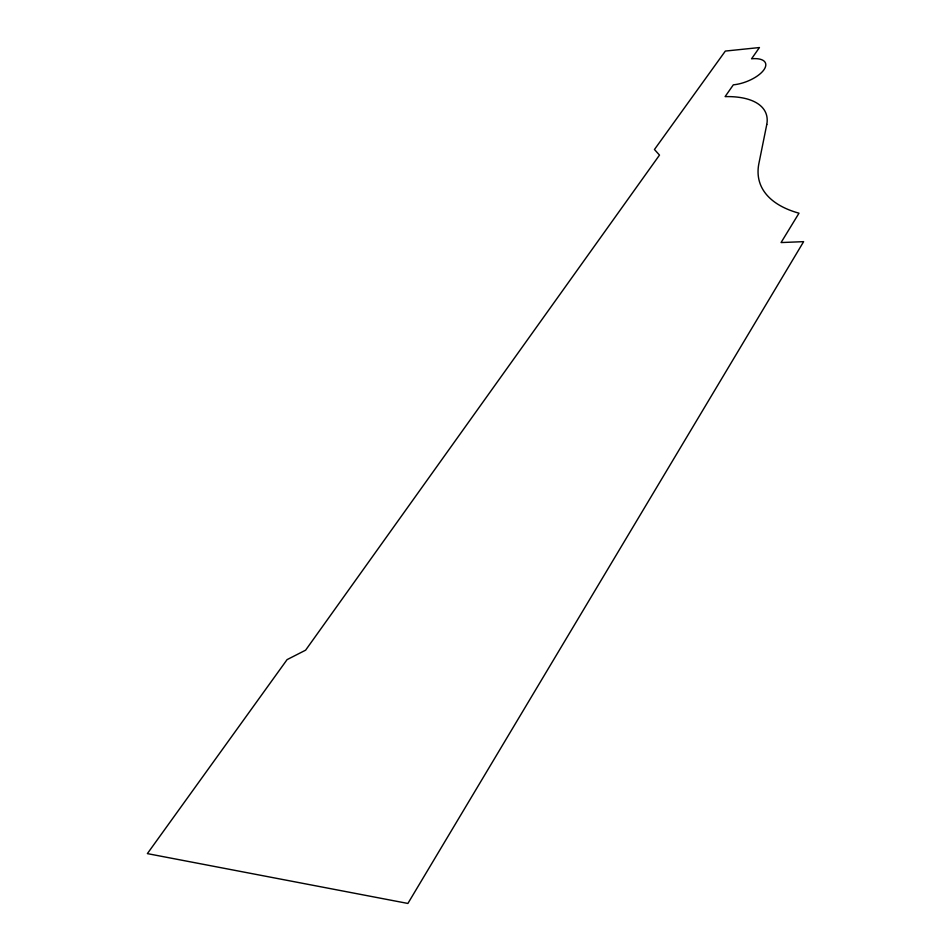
<?xml version="1.0" encoding="UTF-8"?>
<svg xmlns="http://www.w3.org/2000/svg" width="951" height="951" viewBox="0 0 951 951"><rect width="100%" height="100%" fill="white"/><g stroke="black" fill="none" stroke-linecap="round" stroke-linejoin="round"><path stroke-width="1.43" d="M766.779 124.474L758.993 163.013A150.08 71.254 -18.4 0 0 798.995 213.19L781.056 242.564L803.631 241.649L407.896 903.45L147.369 853.618L287.071 659.637L305.616 650.175L659.495 155.096L654.454 149.497L725.34 51.069L759.433 47.55L751.563 58.796A24.512 10.58 -20.8 0 1 763.95 69.744A24.512 10.58 -20.8 0 1 733.34 84.829L725.09 96.622A86.779 39.36 -21.7 0 1 766.779 124.474"/></g></svg>
